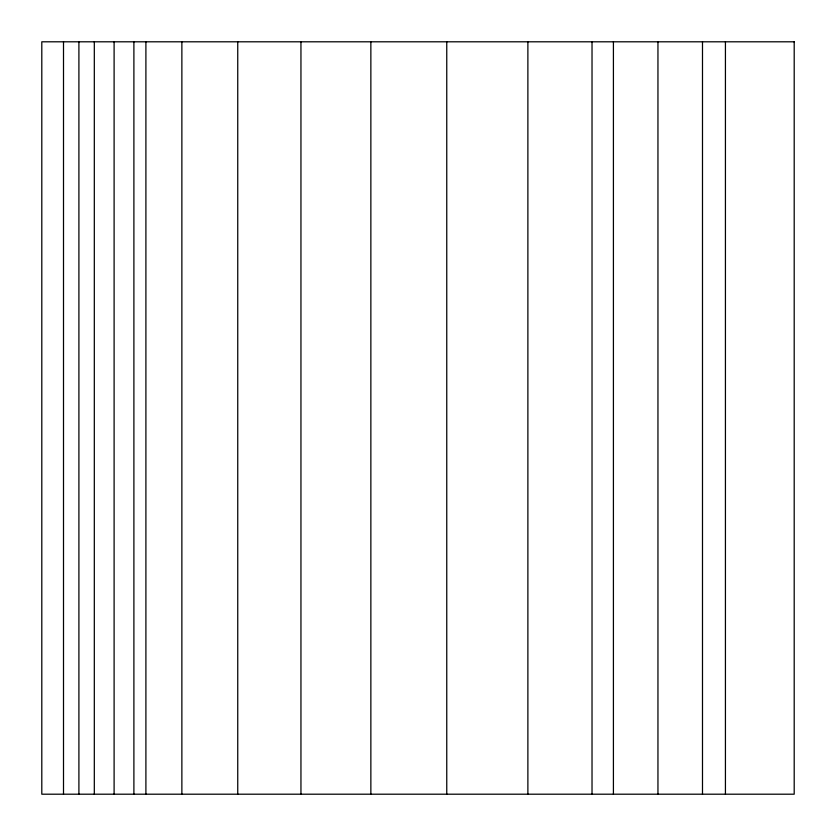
<?xml version="1.0" encoding="UTF-8"?>
<svg xmlns="http://www.w3.org/2000/svg" width="836" height="836" viewBox="0 0 836 836"><rect width="100%" height="100%" fill="white"/><g stroke="black" fill="none" stroke-linecap="round" stroke-linejoin="round"><path stroke-width="1.25" d="M725.429 41.8L725.429 794.2M702.491 41.8L702.491 794.2M657.953 41.8L657.953 794.2M613.415 41.8L613.415 794.2M592.024 41.8L592.024 794.2M527.882 41.8L527.882 794.2M446.758 41.8L446.758 794.2M370.86 41.8L370.86 794.2M300.95 41.8L300.95 794.2M237.748 41.8L237.748 794.2M181.872 41.8L181.872 794.2M145.903 41.8L145.903 794.2M133.896 41.8L133.896 794.2M114.104 41.8L114.104 794.2M94.311 41.8L94.311 794.2M78.908 41.8L78.908 794.2M63.505 41.8L63.505 794.2M794.2 41.8L41.8 41.8L41.8 794.2L794.2 794.2L794.2 41.8"/></g></svg>
